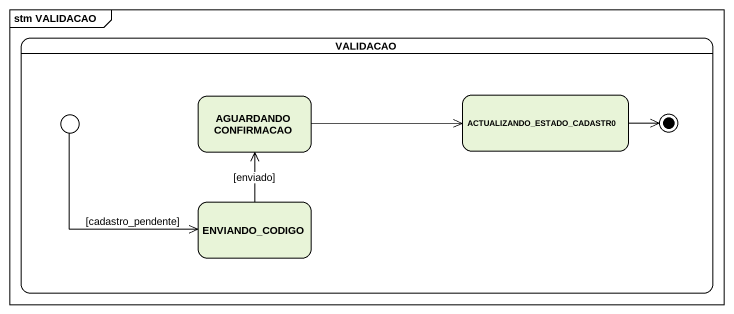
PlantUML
@startuml
mainframe stm VALIDACAO
hide empty description
state VALIDACAO {
  state entry1 <<entryPoint>>
  state "AGUARDANDO CONFIRMACAO" as AGUARDANDO_CONFIRMACAO
  state ACTUALIZANDO_ESTADO_CADASTR0
  state ENVIANDO_CODIGO
  ACTUALIZANDO_ESTADO_CADASTR0 -right-> [*]
}
entry1 -right-> ENVIANDO_CODIGO : [cadastro_pendente]
AGUARDANDO_CONFIRMACAO -right-> ACTUALIZANDO_ESTADO_CADASTR0
ENVIANDO_CODIGO -up-> AGUARDANDO_CONFIRMACAO : [enviado]
@enduml
